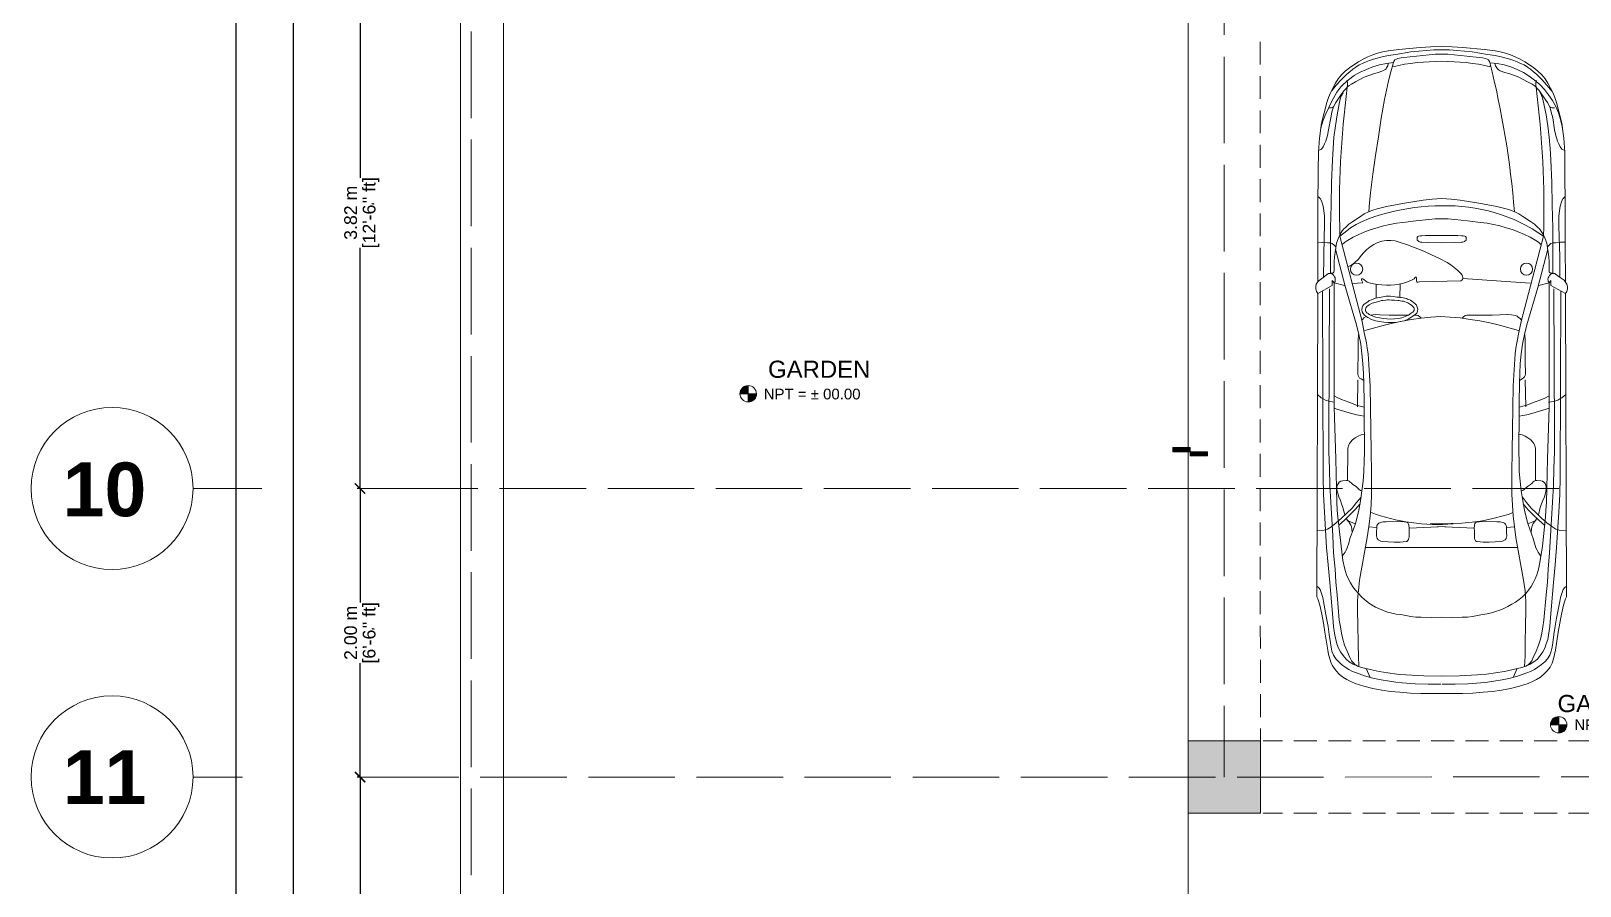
# Model space of a CAD drawing. Header units: metres. Extents: x 14 to 155, y 0 to 125.
# Drawn here: x 15.42 to 26.17, y 96.48 to 102.41 of the extents above; entities that cross this region are included whole.
import ezdxf

# ---------------------------------------------------------------- set-up
doc = ezdxf.new("R2010")
doc.units = ezdxf.units.M
doc.layers.get('Defpoints').update_dxf_attribs({"lineweight": 0})
for name, color, linetype in [('Edges', 7, 'Continuous'), ('PDF_Solid Fills', 7, 'Continuous'), ('PDF_Text', 255, 'Continuous')]:
    doc.layers.add(name, color=color, linetype=linetype)
doc.layers.add('PDF_Geometry', color=7, linetype='Continuous', true_color=0xc0c0c0)
doc.styles.add('PDF Arial', font='arial.ttf')
doc.styles.add('PDF Arial Bold', font='arialbd.ttf')
doc.styles.add('TEXTS', font='swissl.ttf')
doc.dimstyles.new('Copy of DIMTEXT', dxfattribs={"dimscale": 0.3, "dimtxt": 0.22, "dimasz": 0.18, "dimexe": 0.05, "dimexo": 0.05, "dimgap": 0.05, "dimtad": 0, "dimzin": 1, "dimdsep": 46, "dimtxsty": 'TEXTS', "dimblk": 'ARCHTICK', "dimcen": 0.1, "dimclrd": 256, "dimclre": 6, "dimclrt": 7, "dimadec": 0, "dimazin": 0, "dimtfac": 0.15, "dimtix": 1, "dimtofl": 0, "dimtmove": 1, "dimatfit": 3, "dimldrblk": 'OPEN', "dimfxl": 0, "dimtolj": 1, "dimtzin": 0, "dimarcsym": 0})

# ---------------------------------------------------------------- blocks, each defined once
blk = doc.blocks.new('_ArchTick')
at = {"color": 0, "linetype": 'ByBlock', "const_width": 0.15}
blk.add_lwpolyline([(-0.5, -0.5), (0.5, 0.5)], dxfattribs=at)
blk = doc.blocks.new('*D6')
at = {"layer": 'Defpoints', "color": 0, "transparency": 16777216}
for p in [(26.284, 121.625), (23.707, 0.001), (26.284, 0.031)]:
    blk.add_point(p, dxfattribs=at)
at = {"layer": 'Edges', "color": 6, "lineweight": -2, "transparency": 16777216}
for p, q in [((26.284, 0.391), (26.284, 0.011)), ((23.707, 0.021), (23.707, 0.051))]:
    blk.add_line(p, q, dxfattribs=at)
at = {"layer": 'Edges', "lineweight": -2, "transparency": 16777216}
for p, q in [((23.707, 0.031), (24.786, 0.031)), ((26.284, 0.031), (25.205, 0.031))]:
    blk.add_line(p, q, dxfattribs=at)
at = {"layer": 'Edges', "lineweight": -2, "transparency": 16777216, "xscale": 0.072, "yscale": 0.072, "zscale": 0.072, "rotation": 180}
blk.add_blockref('_ArchTick', (23.707, 0.031), dxfattribs=at)
at = {"layer": 'Edges', "lineweight": -2, "transparency": 16777216, "xscale": 0.072, "yscale": 0.072, "zscale": 0.072}
blk.add_blockref('_ArchTick', (26.284, 0.031), dxfattribs=at)
at = {"layer": 'Edges', "color": 7, "transparency": 16777216, "char_height": 0.088, "attachment_point": 5, "style": 'TEXTS'}
for s, insert in [('\\A1;2.58 m', (24.995, 0.096)), ('\\A1;[8\'-5{\\H0.15x;\\S1/2;}" ft]', (24.995, -0.046))]:
    blk.add_mtext(s, dxfattribs=dict(at, insert=insert))
blk = doc.blocks.new('_Open')
at = {"color": 0, "linetype": 'ByBlock', "lineweight": -2}
for p, q in [((-1, 0.17), (0, 0)), ((-1, -0.17), (0, 0)), ((0, 0), (-1, 0))]:
    blk.add_line(p, q, dxfattribs=at)
blk = doc.blocks.new('*D15')
at = {"layer": 'Defpoints', "color": 0, "transparency": 16777216}
for p in [(16.849, 121.087), (17.045, 121.087), (17.046, 90.085)]:
    blk.add_point(p, dxfattribs=at)
at = {"layer": 'Edges', "color": 6, "lineweight": -2, "transparency": 16777216}
for p, q in [((17.025, 121.087), (16.829, 121.087)), ((17.026, 90.085), (16.829, 90.085))]:
    blk.add_line(p, q, dxfattribs=at)
at = {"layer": 'Edges', "lineweight": -2, "transparency": 16777216}
for p, q in [((16.849, 121.087), (16.849, 105.86)), ((16.849, 90.085), (16.849, 105.311))]:
    blk.add_line(p, q, dxfattribs=at)
at = {"layer": 'Edges', "lineweight": -2, "transparency": 16777216, "xscale": 0.072, "yscale": 0.072, "zscale": 0.072}
for p, rotation in [((16.849, 121.087), 90), ((16.849, 90.085), 270)]:
    blk.add_blockref('_ArchTick', p, dxfattribs=dict(at, rotation=rotation))
at = {"layer": 'Edges', "color": 7, "transparency": 16777216, "char_height": 0.088, "attachment_point": 5, "rotation": 90, "style": 'TEXTS'}
for s, insert in [('\\A1;31.00 m', (16.784, 105.586)), ('\\A1;[101\'-8{\\H0.15x;\\S1/2;}" ft]', (16.926, 105.586))]:
    blk.add_mtext(s, dxfattribs=dict(at, insert=insert))
blk = doc.blocks.new('*D16')
at = {"layer": 'Defpoints', "color": 0, "transparency": 16777216}
for p in [(17.246, 121.012), (17.707, 121.012), (17.709, 90.16)]:
    blk.add_point(p, dxfattribs=at)
at = {"layer": 'Edges', "color": 6, "lineweight": -2, "transparency": 16777216}
for p, q in [((17.606, 121.012), (17.226, 121.012)), ((17.606, 90.16), (17.226, 90.16))]:
    blk.add_line(p, q, dxfattribs=at)
at = {"layer": 'Edges', "lineweight": -2, "transparency": 16777216}
for p, q in [((17.246, 121.012), (17.246, 105.86)), ((17.246, 90.16), (17.246, 105.311))]:
    blk.add_line(p, q, dxfattribs=at)
at = {"layer": 'Edges', "lineweight": -2, "transparency": 16777216, "xscale": 0.072, "yscale": 0.072, "zscale": 0.072}
for p, rotation in [((17.246, 121.012), 90), ((17.246, 90.16), 270)]:
    blk.add_blockref('_ArchTick', p, dxfattribs=dict(at, rotation=rotation))
at = {"layer": 'Edges', "color": 7, "transparency": 16777216, "char_height": 0.088, "attachment_point": 5, "rotation": 90, "style": 'TEXTS'}
for s, insert in [('\\A1;30.85 m', (17.18, 105.586)), ('\\A1;[101\'-2{\\H0.15x;\\S3/4;}" ft]', (17.322, 105.586))]:
    blk.add_mtext(s, dxfattribs=dict(at, insert=insert))
blk = doc.blocks.new('*D25')
at = {"layer": 'Defpoints', "color": 0, "transparency": 16777216}
for p in [(17.708, 103.06), (17.708, 99.236), (17.708, 99.236)]:
    blk.add_point(p, dxfattribs=at)
at = {"layer": 'Edges', "color": 6, "lineweight": -2, "transparency": 16777216}
for p, q in [((17.708, 103.06), (17.688, 103.06)), ((17.708, 99.236), (17.688, 99.236))]:
    blk.add_line(p, q, dxfattribs=at)
at = {"layer": 'Edges', "lineweight": -2, "transparency": 16777216}
for p, q in [((17.708, 103.06), (17.708, 101.39)), ((17.708, 99.236), (17.708, 100.906))]:
    blk.add_line(p, q, dxfattribs=at)
at = {"layer": 'Edges', "lineweight": -2, "transparency": 16777216, "xscale": 0.072, "yscale": 0.072, "zscale": 0.072}
for p, rotation in [((17.708, 103.06), 90), ((17.708, 99.236), 270)]:
    blk.add_blockref('_ArchTick', p, dxfattribs=dict(at, rotation=rotation))
at = {"layer": 'Edges', "color": 7, "transparency": 16777216, "char_height": 0.088, "attachment_point": 5, "rotation": 90, "style": 'TEXTS'}
for s, insert in [('\\A1;[12\'-6{\\H0.15x;\\S1/2;}" ft]', (17.784, 101.148)), ('\\A1;3.82 m', (17.643, 101.148))]:
    blk.add_mtext(s, dxfattribs=dict(at, insert=insert))
blk = doc.blocks.new('*D26')
at = {"layer": 'Defpoints', "color": 0, "transparency": 16777216}
for p in [(17.708, 99.236), (17.708, 97.235), (17.708, 97.235)]:
    blk.add_point(p, dxfattribs=at)
at = {"layer": 'Edges', "color": 6, "lineweight": -2, "transparency": 16777216}
for p, q in [((17.708, 99.236), (17.688, 99.236)), ((17.708, 97.235), (17.688, 97.235))]:
    blk.add_line(p, q, dxfattribs=at)
at = {"layer": 'Edges', "lineweight": -2, "transparency": 16777216}
for p, q in [((17.708, 99.236), (17.708, 98.445)), ((17.708, 97.235), (17.708, 98.026))]:
    blk.add_line(p, q, dxfattribs=at)
at = {"layer": 'Edges', "lineweight": -2, "transparency": 16777216, "xscale": 0.072, "yscale": 0.072, "zscale": 0.072}
for p, rotation in [((17.708, 99.236), 90), ((17.708, 97.235), 270)]:
    blk.add_blockref('_ArchTick', p, dxfattribs=dict(at, rotation=rotation))
at = {"layer": 'Edges', "color": 7, "transparency": 16777216, "char_height": 0.088, "attachment_point": 5, "rotation": 90, "style": 'TEXTS'}
for s, insert in [('\\A1;2.00 m', (17.643, 98.235)), ('\\A1;[6\'-6{\\H0.15x;\\S3/4;}" ft]', (17.784, 98.235))]:
    blk.add_mtext(s, dxfattribs=dict(at, insert=insert))
blk = doc.blocks.new('*D27')
at = {"layer": 'Defpoints', "color": 0, "transparency": 16777216}
for p in [(17.708, 97.235), (17.708, 90.16), (17.709, 90.16)]:
    blk.add_point(p, dxfattribs=at)
at = {"layer": 'Edges', "color": 6, "lineweight": -2, "transparency": 16777216}
for p, q in [((17.708, 97.235), (17.688, 97.235)), ((17.708, 90.16), (17.688, 90.16))]:
    blk.add_line(p, q, dxfattribs=at)
at = {"layer": 'Edges', "lineweight": -2, "transparency": 16777216}
for p, q in [((17.708, 97.235), (17.708, 93.94)), ((17.708, 90.16), (17.708, 93.456))]:
    blk.add_line(p, q, dxfattribs=at)
at = {"layer": 'Edges', "lineweight": -2, "transparency": 16777216, "xscale": 0.072, "yscale": 0.072, "zscale": 0.072}
for p, rotation in [((17.708, 97.235), 90), ((17.708, 90.16), 270)]:
    blk.add_blockref('_ArchTick', p, dxfattribs=dict(at, rotation=rotation))
at = {"layer": 'Edges', "color": 7, "transparency": 16777216, "char_height": 0.088, "attachment_point": 5, "rotation": 90, "style": 'TEXTS'}
for s, insert in [('\\A1;7.08 m', (17.643, 93.698)), ('\\A1;[23\'-2{\\H0.15x;\\S1/2;}" ft]', (17.784, 93.698))]:
    blk.add_mtext(s, dxfattribs=dict(at, insert=insert))

msp = doc.modelspace()

# ---------------------------------------------------------------- linework, layer by layer
at = {"layer": 'PDF_Geometry', "color": 0, "lineweight": 5}
for points in [[(18.704, 90.085), (18.405, 90.386), (18.404, 121.087), (40.404, 121.088), (40.405, 90.387), (40.106, 90.387), (40.104, 120.788), (18.703, 120.788), (18.704, 90.386)], [(26.209, 103.237), (23.453, 103.237), (23.454, 90.235)]]:
    msp.add_lwpolyline(points, dxfattribs=at)
at = {"layer": 'PDF_Geometry', "color": 0, "lineweight": 0}
for points in [[(23.703, 102.981), (23.703, 102.381)], [(18.478, 102.404), (18.478, 101.804)], [(23.954, 102.334), (23.954, 102.176)], [(23.703, 102.23), (23.703, 101.63)], [(24.353, 100.668), (24.354, 100.926), (24.354, 101.184), (24.356, 101.441), (24.359, 101.569), (24.362, 101.633), (24.366, 101.665), (24.37, 101.697), (24.374, 101.734), (24.38, 101.769), (24.398, 101.841), (24.417, 101.912), (24.428, 101.947), (24.442, 101.98), (24.458, 102.012), (24.476, 102.046), (24.495, 102.076), (24.518, 102.105), (24.543, 102.131), (24.574, 102.153), (24.604, 102.174), (24.635, 102.195), (24.668, 102.213), (24.7, 102.229), (24.735, 102.243), (24.769, 102.254), (24.806, 102.264), (24.841, 102.272), (24.915, 102.281), (25.065, 102.294), (25.139, 102.299), (25.212, 102.302), (25.287, 102.299), (25.361, 102.294), (25.51, 102.281), (25.584, 102.272), (25.62, 102.264), (25.656, 102.254), (25.691, 102.243), (25.724, 102.229), (25.758, 102.213), (25.79, 102.195), (25.822, 102.174), (25.852, 102.153), (25.881, 102.131), (25.908, 102.105), (25.931, 102.077), (25.95, 102.046), (25.968, 102.013), (25.984, 101.981), (25.998, 101.947), (26.009, 101.912), (26.028, 101.841), (26.046, 101.769), (26.052, 101.734), (26.056, 101.697), (26.06, 101.665), (26.064, 101.633), (26.067, 101.569), (26.068, 101.441), (26.07, 101.184), (26.07, 100.926), (26.073, 100.668)], [(25.977, 101.992), (25.942, 102.032), (25.908, 102.072), (25.87, 102.109), (25.851, 102.126), (25.83, 102.144), (25.808, 102.158), (25.785, 102.173), (25.761, 102.184), (25.737, 102.195), (25.713, 102.205), (25.687, 102.214), (25.636, 102.227), (25.584, 102.238), (25.531, 102.246), (25.425, 102.264), (25.372, 102.269), (25.319, 102.273), (25.267, 102.277), (25.212, 102.277), (25.159, 102.277), (25.107, 102.273), (25.054, 102.269), (24.999, 102.264), (24.895, 102.246), (24.843, 102.238), (24.79, 102.227), (24.739, 102.214), (24.713, 102.205), (24.689, 102.195), (24.663, 102.184), (24.641, 102.173), (24.617, 102.158), (24.596, 102.144), (24.575, 102.126), (24.555, 102.109), (24.518, 102.072), (24.482, 102.032), (24.449, 101.992)], [(24.37, 101.697), (24.372, 101.721), (24.377, 101.744), (24.383, 101.768), (24.391, 101.79), (24.41, 101.833), (24.43, 101.878), (24.45, 101.921), (24.473, 101.963), (24.486, 101.984), (24.499, 102.003), (24.514, 102.021), (24.53, 102.038), (24.548, 102.054), (24.566, 102.07), (24.606, 102.099), (24.647, 102.123), (24.691, 102.142), (24.735, 102.16), (24.782, 102.173), (24.83, 102.182), (24.878, 102.189), (24.86, 102.126), (24.844, 102.062), (24.817, 101.934), (24.794, 101.805), (24.774, 101.675), (24.753, 101.545), (24.735, 101.416), (24.719, 101.286), (24.713, 101.22), (24.708, 101.156)], [(24.43, 101.875), (24.438, 101.875), (24.447, 101.875), (24.455, 101.878), (24.462, 101.883), (24.478, 101.913), (24.516, 101.968), (24.537, 101.995), (24.548, 102.008), (24.559, 102.021), (24.572, 102.03), (24.587, 102.04), (24.615, 102.057), (24.676, 102.088), (24.708, 102.101), (24.74, 102.112), (24.772, 102.12), (24.804, 102.133), (24.82, 102.141), (24.827, 102.145), (24.831, 102.152), (24.839, 102.168), (24.843, 102.184)], [(25.553, 102.166), (25.552, 102.165), (25.548, 102.165), (25.542, 102.163), (25.531, 102.165), (25.512, 102.169), (25.468, 102.179), (25.427, 102.184), (25.384, 102.189), (25.299, 102.195), (25.255, 102.198), (25.212, 102.2), (25.171, 102.198), (25.127, 102.195), (25.043, 102.189), (24.999, 102.184), (24.956, 102.179), (24.915, 102.169), (24.895, 102.165), (24.883, 102.163), (24.876, 102.165), (24.875, 102.165), (24.873, 102.166)], [(25.996, 101.875), (25.987, 101.875), (25.979, 101.875), (25.971, 101.878), (25.964, 101.883), (25.948, 101.913), (25.908, 101.968), (25.889, 101.995), (25.878, 102.008), (25.867, 102.021), (25.854, 102.03), (25.84, 102.04), (25.809, 102.057), (25.748, 102.088), (25.718, 102.101), (25.686, 102.112), (25.652, 102.12), (25.62, 102.133), (25.606, 102.141), (25.6, 102.145), (25.595, 102.152), (25.587, 102.168), (25.582, 102.184)], [(23.954, 102.096), (23.954, 101.937)], [(24.529, 101.979), (24.519, 101.961), (24.511, 101.944), (24.502, 101.904), (24.487, 101.827), (24.476, 101.75), (24.466, 101.672), (24.46, 101.593), (24.455, 101.515), (24.449, 101.358), (24.446, 101.2), (24.442, 101.043), (24.441, 100.729), (24.45, 100.729), (24.46, 100.731), (24.463, 100.734), (24.466, 100.737), (24.468, 100.747)], [(25.897, 101.979), (25.907, 101.961), (25.913, 101.944), (25.923, 101.904), (25.939, 101.827), (25.95, 101.75), (25.958, 101.672), (25.966, 101.593), (25.971, 101.515), (25.977, 101.358), (25.981, 101.2), (25.984, 101.043), (25.985, 100.729), (25.976, 100.729), (25.966, 100.731), (25.963, 100.734), (25.96, 100.737), (25.958, 100.747)], [(23.954, 101.857), (23.954, 101.699)], [(24.359, 101.579), (24.369, 101.584), (24.379, 101.59), (24.391, 101.606), (24.401, 101.625), (24.409, 101.644), (24.42, 101.683), (24.428, 101.724), (24.443, 101.806), (24.452, 101.846), (24.462, 101.886)], [(26.067, 101.579), (26.056, 101.584), (26.048, 101.59), (26.035, 101.606), (26.025, 101.625), (26.017, 101.645), (26.006, 101.683), (25.996, 101.724), (25.984, 101.806), (25.974, 101.846), (25.963, 101.886)], [(18.478, 101.655), (18.478, 101.055)], [(23.954, 101.619), (23.954, 101.46)], [(23.703, 101.48), (23.703, 100.879)], [(23.954, 101.382), (23.954, 101.222)], [(24.358, 101.259), (24.364, 101.254), (24.371, 101.248), (24.379, 101.23), (24.39, 101.195), (24.396, 101.161), (24.399, 101.126), (24.399, 101.055), (24.398, 100.983), (24.395, 100.843), (24.393, 100.7)], [(26.068, 101.259), (26.062, 101.254), (26.056, 101.248), (26.048, 101.23), (26.036, 101.195), (26.03, 101.161), (26.027, 101.126), (26.027, 101.056), (26.028, 100.984), (26.032, 100.843), (26.032, 100.7)], [(23.954, 101.144), (23.954, 100.985)], [(25.958, 100.747), (25.958, 100.811), (25.956, 100.843), (25.953, 100.875), (25.948, 100.905), (25.942, 100.937), (25.932, 100.968), (25.92, 100.996), (25.902, 101.023), (25.892, 101.036), (25.881, 101.047), (25.857, 101.068), (25.83, 101.088), (25.776, 101.123), (25.748, 101.14), (25.721, 101.155), (25.691, 101.166), (25.66, 101.176), (25.596, 101.191), (25.534, 101.204), (25.47, 101.215), (25.342, 101.236), (25.278, 101.243), (25.246, 101.244), (25.212, 101.246), (25.18, 101.244), (25.148, 101.243), (25.084, 101.236), (24.956, 101.215), (24.892, 101.204), (24.83, 101.191), (24.766, 101.176), (24.735, 101.166), (24.705, 101.155), (24.676, 101.14), (24.649, 101.123), (24.596, 101.087), (24.569, 101.068), (24.545, 101.047), (24.534, 101.036), (24.523, 101.023), (24.507, 100.996), (24.494, 100.967), (24.484, 100.937), (24.478, 100.905), (24.473, 100.875), (24.47, 100.843), (24.468, 100.811), (24.468, 100.747)], [(25.902, 100.929), (25.884, 100.944), (25.867, 100.956), (25.827, 100.979), (25.787, 100.998), (25.745, 101.016), (25.702, 101.031), (25.66, 101.044), (25.616, 101.057), (25.572, 101.067), (25.528, 101.075), (25.483, 101.081), (25.393, 101.092), (25.304, 101.102), (25.259, 101.105), (25.212, 101.105), (25.167, 101.105), (25.123, 101.102), (25.033, 101.092), (24.943, 101.081), (24.899, 101.075), (24.854, 101.067), (24.809, 101.057), (24.766, 101.044), (24.723, 101.031), (24.681, 101.015), (24.639, 100.998), (24.598, 100.979), (24.559, 100.956), (24.54, 100.943), (24.523, 100.929)], [(24.355, 100.945), (24.388, 100.943), (24.422, 100.94), (24.439, 100.939), (24.454, 100.934), (24.468, 100.924), (24.479, 100.911)], [(25.059, 100.67), (25.347, 100.676), (25.353, 100.681), (25.358, 100.686), (25.36, 100.694), (25.361, 100.7), (25.358, 100.708), (25.355, 100.715), (25.345, 100.727), (25.324, 100.751), (25.3, 100.769), (25.276, 100.787), (25.251, 100.803), (25.198, 100.831), (25.143, 100.857), (25.089, 100.881), (24.977, 100.926), (24.919, 100.945), (24.891, 100.953), (24.86, 100.956), (24.83, 100.956), (24.799, 100.951), (24.771, 100.942), (24.743, 100.929), (24.718, 100.913), (24.694, 100.894), (24.673, 100.873), (24.654, 100.851), (24.635, 100.827), (24.614, 100.806), (24.59, 100.788), (24.575, 100.78), (24.561, 100.774)], [(26.072, 100.945), (26.038, 100.944), (26.004, 100.94), (25.987, 100.939), (25.971, 100.934), (25.958, 100.924), (25.947, 100.912)], [(18.478, 100.905), (18.478, 100.305)], [(23.954, 100.905), (23.954, 100.747)], [(24.523, 98.767), (24.543, 98.794), (24.551, 98.809), (24.558, 98.825), (24.569, 98.857), (24.577, 98.89), (24.601, 98.954), (24.612, 98.986), (24.622, 99.018), (24.638, 99.085), (24.651, 99.151), (24.66, 99.22), (24.668, 99.287), (24.673, 99.354), (24.676, 99.423), (24.678, 99.49), (24.678, 99.559), (24.675, 99.695), (24.675, 99.83), (24.673, 99.966), (24.671, 100.034), (24.667, 100.102), (24.66, 100.17), (24.652, 100.238), (24.639, 100.305), (24.623, 100.371), (24.547, 100.631), (24.476, 100.895)], [(25.902, 98.767), (25.883, 98.794), (25.875, 98.809), (25.867, 98.825), (25.857, 98.857), (25.848, 98.89), (25.825, 98.954), (25.814, 98.986), (25.805, 99.018), (25.788, 99.085), (25.776, 99.151), (25.764, 99.22), (25.758, 99.287), (25.752, 99.354), (25.75, 99.423), (25.748, 99.49), (25.748, 99.559), (25.75, 99.695), (25.752, 99.83), (25.753, 99.966), (25.755, 100.034), (25.758, 100.102), (25.764, 100.171), (25.774, 100.238), (25.787, 100.305), (25.803, 100.371), (25.88, 100.631), (25.95, 100.896)], [(23.703, 100.731), (23.703, 100.13)], [(24.347, 98.485), (24.353, 100.588), (24.345, 100.603), (24.342, 100.611), (24.34, 100.619), (24.34, 100.636), (24.343, 100.652), (24.351, 100.668), (24.364, 100.679), (24.391, 100.699), (24.42, 100.723), (24.428, 100.726), (24.436, 100.727), (24.443, 100.727), (24.451, 100.726), (24.459, 100.721), (24.465, 100.713), (24.47, 100.705), (24.473, 100.697), (24.475, 100.687), (24.475, 100.679), (24.473, 100.671), (24.468, 100.663), (24.539, 100.643)], [(26.08, 98.485), (26.072, 100.588), (26.081, 100.603), (26.084, 100.611), (26.086, 100.619), (26.086, 100.636), (26.081, 100.652), (26.073, 100.668), (26.062, 100.68), (26.035, 100.699), (26.004, 100.723), (25.998, 100.726), (25.99, 100.728), (25.982, 100.728), (25.976, 100.726), (25.968, 100.721), (25.961, 100.713), (25.956, 100.705), (25.953, 100.697), (25.95, 100.687), (25.952, 100.68), (25.953, 100.672), (25.958, 100.663), (25.971, 100.678), (25.971, 100.643), (26.072, 100.588)], [(23.954, 100.667), (23.954, 100.508)], [(24.593, 100.655), (24.611, 100.657), (24.63, 100.659), (24.665, 100.663), (24.659, 100.676), (24.657, 100.684), (24.657, 100.687), (24.66, 100.689), (24.667, 100.689), (24.673, 100.686), (24.684, 100.675), (24.697, 100.668), (24.711, 100.663), (24.74, 100.655), (24.769, 100.651), (24.799, 100.649), (24.83, 100.647), (24.859, 100.647), (24.889, 100.649), (24.919, 100.652), (24.948, 100.66), (24.975, 100.67), (25.003, 100.681), (25.017, 100.687), (25.023, 100.691), (25.028, 100.697), (25.03, 100.702), (25.031, 100.702), (25.033, 100.702), (25.038, 100.696), (25.039, 100.681), (25.039, 100.673), (25.041, 100.67), (25.043, 100.668), (25.051, 100.668), (25.059, 100.67)], [(24.759, 100.556), (24.759, 100.652)], [(24.924, 100.563), (24.926, 100.652)], [(25.828, 100.659), (25.36, 100.692)], [(26.04, 100.603), (26.035, 99.318), (26.033, 99.194), (26.027, 99.073), (26.011, 98.828), (26.001, 98.706), (25.99, 98.585), (25.968, 98.341), (25.963, 98.279), (25.955, 98.218), (25.949, 98.189), (25.939, 98.159), (25.928, 98.13), (25.915, 98.103), (25.897, 98.077), (25.877, 98.053), (25.853, 98.034), (25.827, 98.018), (25.798, 98.005), (25.769, 97.996), (25.709, 97.98), (25.648, 97.967), (25.587, 97.957), (25.525, 97.949), (25.462, 97.944), (25.337, 97.936), (25.212, 97.935), (25.089, 97.936), (24.964, 97.944), (24.902, 97.949), (24.84, 97.957), (24.779, 97.967), (24.718, 97.98), (24.657, 97.996), (24.628, 98.005), (24.599, 98.018), (24.572, 98.034), (24.55, 98.053), (24.529, 98.077), (24.511, 98.103), (24.497, 98.13), (24.486, 98.159), (24.478, 98.189), (24.471, 98.218), (24.463, 98.279), (24.457, 98.341), (24.436, 98.585), (24.425, 98.706), (24.415, 98.828), (24.399, 99.073), (24.393, 99.194), (24.39, 99.317), (24.387, 100.603)], [(23.954, 100.428), (23.954, 100.27)], [(24.66, 100.404), (24.665, 100.411), (24.673, 100.419), (24.689, 100.428)], [(24.679, 100.332), (24.807, 100.367), (24.873, 100.383), (24.939, 100.396), (25.004, 100.407), (25.07, 100.417), (25.137, 100.425), (25.171, 100.427), (25.204, 100.428)], [(24.719, 100.438), (24.735, 100.441), (24.751, 100.443), (24.783, 100.441), (24.849, 100.438), (24.913, 100.438), (24.979, 100.438)], [(25.025, 100.439), (25.038, 100.438), (25.051, 100.435), (25.062, 100.427), (25.07, 100.417)], [(25.747, 100.332), (25.614, 100.369), (25.547, 100.385), (25.478, 100.398), (25.411, 100.409), (25.342, 100.419), (25.273, 100.425), (25.204, 100.428)], [(25.766, 100.404), (25.758, 100.414), (25.747, 100.422), (25.736, 100.43), (25.723, 100.435), (25.697, 100.441), (25.67, 100.443), (25.563, 100.438), (25.457, 100.438), (25.401, 100.439), (25.388, 100.438), (25.376, 100.435), (25.364, 100.427), (25.355, 100.417)], [(24.636, 100.305), (24.633, 100.263), (24.633, 100.22), (24.633, 100.137), (24.631, 100.095), (24.631, 100.052), (24.631, 100.03), (24.633, 100.02), (24.638, 100.01), (24.644, 100.002), (24.654, 99.996), (24.673, 99.986)], [(25.79, 100.305), (25.793, 100.263), (25.793, 100.22), (25.793, 100.137), (25.793, 100.095), (25.795, 100.052), (25.795, 100.03), (25.793, 100.02), (25.788, 100.01), (25.78, 100.003), (25.772, 99.996), (25.753, 99.986)], [(23.954, 100.191), (23.954, 100.031)], [(18.478, 100.154), (18.478, 99.554)], [(23.703, 99.98), (23.703, 99.38)], [(24.631, 99.99), (24.63, 99.802)], [(25.793, 99.99), (25.796, 99.803)], [(20.346, 99.892), (20.458, 99.892)], [(20.402, 99.948), (20.402, 99.836)], [(23.954, 99.953), (23.954, 99.794)], [(24.351, 99.887), (24.377, 99.865), (24.391, 99.857), (24.406, 99.849), (24.438, 99.839), (24.454, 99.836), (24.47, 99.834)], [(24.468, 99.878), (24.492, 99.865), (24.518, 99.854), (24.569, 99.834), (24.622, 99.815), (24.647, 99.807), (24.675, 99.801)], [(25.958, 99.878), (25.934, 99.865), (25.908, 99.854), (25.856, 99.834), (25.804, 99.815), (25.777, 99.807), (25.75, 99.801)], [(26.075, 99.887), (26.048, 99.865), (26.033, 99.857), (26.019, 99.849), (25.989, 99.839), (25.973, 99.836), (25.955, 99.834)], [(24.468, 99.794), (24.492, 99.785), (24.518, 99.777), (24.571, 99.761), (24.622, 99.746), (24.649, 99.742), (24.675, 99.738)], [(25.958, 99.794), (25.932, 99.785), (25.907, 99.777), (25.856, 99.761), (25.804, 99.746), (25.777, 99.742), (25.752, 99.738)], [(23.954, 99.714), (23.954, 99.556)], [(24.559, 99.295), (24.561, 99.494), (24.563, 99.516), (24.569, 99.538), (24.574, 99.548), (24.58, 99.558), (24.595, 99.574), (24.614, 99.588), (24.633, 99.599), (24.654, 99.609), (24.665, 99.61), (24.676, 99.612)], [(25.865, 99.295), (25.865, 99.494), (25.864, 99.516), (25.857, 99.538), (25.852, 99.548), (25.846, 99.558), (25.832, 99.574), (25.812, 99.588), (25.793, 99.599), (25.771, 99.609), (25.76, 99.61), (25.748, 99.612)], [(23.954, 99.476), (23.954, 99.317)], [(18.478, 99.405), (18.478, 98.805)], [(16.551, 99.236), (17.027, 99.236)], [(17.926, 99.236), (18.526, 99.236)], [(18.676, 99.236), (19.277, 99.236)], [(19.427, 99.236), (20.026, 99.236)], [(20.176, 99.236), (20.776, 99.236)], [(20.927, 99.236), (21.527, 99.236)], [(21.677, 99.236), (22.276, 99.236)], [(22.426, 99.236), (23.026, 99.236)], [(23.177, 99.236), (23.777, 99.236)], [(23.703, 99.229), (23.703, 98.629)], [(23.927, 99.236), (24.526, 99.236)], [(23.954, 99.237), (23.954, 99.079)], [(24.542, 99.053), (24.527, 99.105), (24.519, 99.13), (24.51, 99.154), (24.5, 99.178), (24.492, 99.204), (24.489, 99.217), (24.486, 99.23), (24.486, 99.244), (24.489, 99.257), (24.494, 99.269), (24.502, 99.279), (24.513, 99.287), (24.526, 99.29), (24.553, 99.292), (24.559, 99.292), (24.566, 99.29), (24.572, 99.287), (24.577, 99.282), (24.587, 99.273), (24.596, 99.263), (24.619, 99.249), (24.639, 99.231), (24.649, 99.223), (24.662, 99.218)], [(24.676, 99.236), (25.276, 99.236)], [(25.427, 99.236), (26.027, 99.236)], [(25.884, 99.054), (25.897, 99.105), (25.907, 99.13), (25.916, 99.154), (25.926, 99.178), (25.934, 99.204), (25.937, 99.217), (25.939, 99.23), (25.939, 99.244), (25.937, 99.257), (25.931, 99.27), (25.923, 99.279), (25.913, 99.287), (25.901, 99.29), (25.873, 99.292), (25.865, 99.292), (25.859, 99.29), (25.854, 99.287), (25.849, 99.282), (25.84, 99.273), (25.83, 99.263), (25.808, 99.249), (25.787, 99.231), (25.776, 99.223), (25.764, 99.218)], [(24.347, 98.946), (24.398, 98.948), (24.409, 98.949), (24.42, 98.954), (24.443, 98.969), (24.481, 98.999), (24.519, 99.031), (24.556, 99.065), (24.591, 99.1), (24.623, 99.138), (24.654, 99.177)], [(24.499, 98.983), (24.539, 99.017), (24.577, 99.053), (24.612, 99.09), (24.647, 99.13)], [(26.08, 98.946), (26.029, 98.948), (26.017, 98.949), (26.005, 98.954), (25.984, 98.969), (25.944, 98.999), (25.907, 99.031), (25.87, 99.065), (25.835, 99.1), (25.801, 99.138), (25.773, 99.177)], [(25.926, 98.983), (25.888, 99.017), (25.849, 99.054), (25.812, 99.09), (25.779, 99.13)], [(23.954, 99.001), (23.954, 98.841)], [(24.591, 98.93), (24.59, 98.957), (24.587, 98.97), (24.583, 98.983), (24.577, 98.994), (24.569, 99.004), (24.559, 99.015), (24.553, 99.026), (24.558, 99.02), (24.564, 99.013), (24.58, 99.004), (24.614, 98.991)], [(25.709, 99.071), (25.692, 99.062), (25.675, 99.055), (25.64, 99.046), (25.569, 99.028), (25.497, 99.012), (25.462, 99.007), (25.425, 99.002), (25.353, 98.996), (25.28, 98.993), (25.134, 98.991)], [(25.872, 99.026), (25.869, 99.02), (25.862, 99.013), (25.846, 99.004), (25.812, 98.991)], [(25.835, 98.93), (25.836, 98.957), (25.838, 98.97), (25.843, 98.983), (25.849, 98.994), (25.857, 99.004), (25.865, 99.015), (25.872, 99.026)], [(24.708, 98.97), (24.761, 98.965)], [(24.987, 98.962), (25.24, 98.972)], [(25.438, 98.962), (25.185, 98.972)], [(25.718, 98.97), (25.664, 98.965)], [(24.686, 98.828), (25.243, 98.828)], [(25.74, 98.828), (25.182, 98.828)], [(23.954, 98.762), (23.954, 98.604)], [(18.478, 98.655), (18.478, 98.055)], [(23.703, 98.481), (23.703, 97.88)], [(23.954, 98.524), (23.954, 98.365)], [(24.347, 98.485), (24.353, 98.471), (24.359, 98.457), (24.367, 98.426), (24.382, 98.364), (24.393, 98.303), (24.403, 98.24), (24.423, 98.116), (24.428, 98.085), (24.436, 98.055), (24.446, 98.024), (24.454, 98.01), (24.462, 97.997), (24.481, 97.972), (24.502, 97.949), (24.527, 97.928), (24.555, 97.912), (24.583, 97.898), (24.612, 97.885), (24.673, 97.866), (24.735, 97.85), (24.798, 97.837), (24.86, 97.828), (24.924, 97.823)], [(24.35, 98.557), (24.356, 98.553), (24.361, 98.548), (24.369, 98.535), (24.375, 98.522), (24.38, 98.508), (24.388, 98.481), (24.393, 98.452), (24.414, 98.336), (24.425, 98.28), (24.433, 98.223), (24.441, 98.165), (24.446, 98.136), (24.452, 98.108), (24.463, 98.08), (24.479, 98.056), (24.499, 98.034), (24.519, 98.015), (24.543, 97.997), (24.569, 97.981), (24.595, 97.968), (24.622, 97.957), (24.678, 97.938), (24.735, 97.92), (24.793, 97.909), (24.851, 97.9)], [(26.077, 98.557), (26.07, 98.553), (26.065, 98.548), (26.057, 98.535), (26.051, 98.522), (26.046, 98.508), (26.038, 98.481), (26.033, 98.452), (26.011, 98.337), (26.001, 98.281), (25.992, 98.223), (25.985, 98.165), (25.981, 98.137), (25.974, 98.108), (25.963, 98.08), (25.947, 98.056), (25.928, 98.034), (25.905, 98.015), (25.881, 97.997), (25.857, 97.981), (25.83, 97.968), (25.803, 97.957), (25.747, 97.938), (25.691, 97.92), (25.633, 97.909), (25.574, 97.9), (25.531, 97.893), (25.486, 97.888), (25.396, 97.882), (25.307, 97.879), (25.217, 97.879)], [(26.08, 98.485), (26.072, 98.471), (26.067, 98.457), (26.059, 98.426), (26.045, 98.364), (26.032, 98.303), (26.022, 98.24), (26.003, 98.116), (25.997, 98.085), (25.99, 98.055), (25.979, 98.024), (25.973, 98.01), (25.965, 97.997), (25.945, 97.972), (25.923, 97.949), (25.899, 97.928), (25.872, 97.912), (25.843, 97.898), (25.813, 97.885), (25.753, 97.866), (25.691, 97.85), (25.628, 97.837), (25.565, 97.828), (25.501, 97.823)], [(23.954, 98.285), (23.955, 98.127)], [(23.955, 98.047), (23.955, 97.888)], [(24.689, 97.988), (24.716, 97.925)], [(25.737, 97.988), (25.71, 97.925)], [(18.478, 97.904), (18.478, 97.304)], [(24.851, 97.9), (24.896, 97.893), (24.94, 97.889), (25.03, 97.882), (25.12, 97.879), (25.208, 97.879)], [(24.924, 97.823), (24.996, 97.816), (25.068, 97.815), (25.213, 97.815)], [(25.5, 97.823), (25.43, 97.816), (25.358, 97.815), (25.212, 97.815)], [(23.703, 97.73), (23.703, 97.235)], [(23.955, 97.81), (23.955, 97.65)], [(25.969, 97.597), (26.081, 97.597)], [(26.025, 97.653), (26.025, 97.541)], [(23.955, 97.571), (23.955, 97.487)], [(23.975, 97.487), (24.108, 97.487)], [(24.188, 97.487), (24.347, 97.487)], [(24.427, 97.487), (24.585, 97.487)], [(24.665, 97.487), (24.824, 97.487)], [(24.902, 97.487), (25.062, 97.487)], [(25.14, 97.487), (25.299, 97.487)], [(25.379, 97.487), (25.537, 97.487)], [(25.617, 97.487), (25.776, 97.487)], [(25.856, 97.487), (26.014, 97.487)], [(26.093, 97.487), (26.253, 97.487)], [(16.551, 97.235), (16.892, 97.235)], [(17.793, 97.235), (18.393, 97.235)], [(18.542, 97.235), (19.142, 97.235)], [(19.293, 97.235), (19.893, 97.235)], [(20.043, 97.235), (20.643, 97.235)], [(20.792, 97.235), (21.392, 97.235)], [(21.543, 97.235), (22.143, 97.235)], [(22.293, 97.235), (22.894, 97.235)], [(23.042, 97.235), (23.643, 97.235)], [(23.793, 97.235), (24.393, 97.235)], [(24.543, 97.235), (25.144, 97.236)], [(25.292, 97.236), (25.893, 97.236)], [(26.043, 97.236), (26.643, 97.236)], [(18.478, 97.155), (18.478, 96.555)], [(23.975, 96.986), (24.108, 96.986)], [(24.188, 96.986), (24.347, 96.986)], [(24.427, 96.986), (24.585, 96.986)], [(24.665, 96.986), (24.824, 96.986)], [(24.902, 96.986), (25.062, 96.986)], [(25.14, 96.986), (25.299, 96.986)], [(25.379, 96.986), (25.537, 96.986)], [(25.617, 96.986), (25.776, 96.986)], [(25.856, 96.986), (26.014, 96.986)], [(26.093, 96.986), (26.253, 96.986)]]:
    msp.add_lwpolyline(points, dxfattribs=at)
for points in [[(25.718, 101.156, 0.04052), (25.548, 102.189), (25.544, 102.198), (25.537, 102.208), (25.528, 102.214), (25.518, 102.217), (25.496, 102.222), (25.473, 102.224), (25.387, 102.233), (25.3, 102.243), (25.257, 102.248), (25.212, 102.249), (25.169, 102.248), (25.126, 102.243), (25.039, 102.233), (24.951, 102.224), (24.931, 102.222), (24.908, 102.217), (24.899, 102.214), (24.889, 102.208), (24.881, 102.198), (24.878, 102.189)], [(24.507, 100.985, -0.039624), (24.558, 102.019), (24.559, 102.03), (24.559, 102.043), (24.558, 102.067)], [(25.992, 100.62), (25.995, 99.607), (25.995, 99.49), (25.992, 99.374), (25.989, 99.257), (25.982, 99.142), (25.969, 98.908), (25.961, 98.791), (25.952, 98.676), (25.947, 98.586), (25.939, 98.498), (25.923, 98.322), (25.916, 98.277), (25.909, 98.234), (25.899, 98.191), (25.885, 98.149), (25.868, 98.108), (25.849, 98.064), (25.838, 98.042), (25.824, 98.024), (25.816, 98.016), (25.808, 98.01), (25.798, 98.005), (25.787, 98.002), (25.792, 98.076), (25.793, 98.151), (25.795, 98.301), (25.796, 98.377), (25.796, 98.452), (25.795, 98.489), (25.792, 98.527), (25.782, 98.601), (25.728, 98.897), (25.718, 98.972), (25.71, 99.045), (25.704, 99.121), (25.7, 99.196), (25.699, 99.271), (25.699, 99.346), (25.702, 99.495), (25.707, 99.796), (25.71, 99.947), (25.718, 100.097), (25.723, 100.171), (25.728, 100.209), (25.734, 100.246), (25.748, 100.319), (25.764, 100.393), (25.92, 100.985, 0.039624), (25.868, 102.019), (25.867, 102.03), (25.867, 102.043), (25.868, 102.067)], [(24.435, 100.62), (24.431, 99.607), (24.431, 99.49), (24.435, 99.374), (24.438, 99.257), (24.444, 99.142), (24.457, 98.908), (24.463, 98.791), (24.475, 98.676), (24.479, 98.586), (24.487, 98.498), (24.503, 98.322), (24.51, 98.277), (24.518, 98.234), (24.527, 98.191), (24.54, 98.149), (24.558, 98.108), (24.577, 98.064), (24.588, 98.042), (24.603, 98.024), (24.611, 98.016), (24.619, 98.01), (24.628, 98.005), (24.639, 98.002), (24.635, 98.076), (24.633, 98.151), (24.631, 98.301), (24.63, 98.376), (24.63, 98.452), (24.631, 98.489), (24.635, 98.527), (24.644, 98.601), (24.697, 98.897), (24.708, 98.972), (24.716, 99.045), (24.723, 99.121), (24.726, 99.196), (24.727, 99.271), (24.727, 99.346), (24.724, 99.495), (24.719, 99.796), (24.716, 99.946), (24.708, 100.097), (24.702, 100.17), (24.697, 100.209), (24.692, 100.246), (24.676, 100.319), (24.662, 100.393), (24.507, 100.985), (24.543, 101.014), (24.58, 101.043), (24.62, 101.067), (24.662, 101.087), (24.705, 101.107), (24.75, 101.123), (24.795, 101.137), (24.839, 101.148), (24.886, 101.16), (24.932, 101.169), (25.025, 101.184), (25.071, 101.19), (25.119, 101.193), (25.166, 101.196), (25.212, 101.196, -0.16442), (25.92, 100.985)], [(25.888, 100.643), (25.958, 100.663), (25.958, 99.799), (25.947, 99.441), (25.942, 99.239), (25.941, 99.138), (25.937, 99.087), (25.934, 99.037), (25.912, 98.836), (25.897, 98.737), (25.888, 98.687), (25.881, 98.661), (25.873, 98.637), (25.862, 98.61), (25.848, 98.583), (25.833, 98.556), (25.816, 98.532), (25.797, 98.508), (25.774, 98.485), (25.752, 98.466), (25.726, 98.449), (25.699, 98.433), (25.672, 98.418), (25.644, 98.405), (25.616, 98.393), (25.587, 98.383), (25.558, 98.373), (25.528, 98.367), (25.497, 98.362), (25.427, 98.349), (25.392, 98.345), (25.356, 98.343), (25.284, 98.341), (25.212, 98.343), (25.142, 98.341), (25.07, 98.343), (25.035, 98.345), (25, 98.349), (24.929, 98.362, -0.280803), (24.553, 98.637), (24.545, 98.661), (24.539, 98.687), (24.527, 98.737), (24.515, 98.836), (24.492, 99.037), (24.487, 99.087), (24.486, 99.138), (24.484, 99.239), (24.479, 99.441), (24.468, 99.799), (24.468, 100.663), (24.454, 100.678), (24.454, 100.643), (24.353, 100.588)]]:
    msp.add_lwpolyline(points, format="xyb", dxfattribs=at)
for points in [[(25.212, 100.939), (25.121, 100.943), (25.076, 100.945), (25.065, 100.945), (25.054, 100.95), (25.049, 100.953), (25.044, 100.956), (25.043, 100.961), (25.043, 100.967), (25.044, 100.979), (25.047, 100.984), (25.052, 100.985), (25.064, 100.988), (25.076, 100.988), (25.1, 100.99), (25.121, 100.99), (25.167, 100.991), (25.212, 100.991), (25.259, 100.991), (25.304, 100.99), (25.326, 100.99), (25.35, 100.988), (25.363, 100.988), (25.374, 100.985), (25.379, 100.984), (25.382, 100.979), (25.383, 100.967), (25.383, 100.961), (25.382, 100.956), (25.377, 100.953), (25.372, 100.95), (25.361, 100.945), (25.35, 100.945), (25.304, 100.943)], [(24.924, 100.563), (24.923, 100.563), (24.921, 100.563), (24.923, 100.563), (24.924, 100.563), (24.934, 100.561), (24.945, 100.558), (24.968, 100.553), (24.977, 100.55), (24.985, 100.547), (24.996, 100.542), (25.006, 100.534), (25.017, 100.526), (25.028, 100.518), (25.038, 100.507), (25.044, 100.494), (25.047, 100.479), (25.046, 100.465), (25.04, 100.452), (25.03, 100.443), (25.006, 100.427), (24.98, 100.411), (24.955, 100.399), (24.926, 100.393), (24.897, 100.388), (24.868, 100.387), (24.839, 100.388), (24.811, 100.39), (24.782, 100.393), (24.755, 100.399), (24.727, 100.409), (24.7, 100.422), (24.689, 100.428), (24.678, 100.438), (24.668, 100.449), (24.662, 100.462), (24.66, 100.476), (24.662, 100.491), (24.667, 100.503), (24.671, 100.51), (24.676, 100.515), (24.7, 100.531), (24.711, 100.539), (24.726, 100.545), (24.755, 100.555), (24.782, 100.561), (24.806, 100.566), (24.828, 100.569), (24.841, 100.569), (24.857, 100.569), (24.878, 100.567), (24.903, 100.564), (24.915, 100.563), (24.924, 100.561), (24.926, 100.561), (24.927, 100.561)], [(24.926, 100.537), (24.937, 100.535), (24.948, 100.534), (24.958, 100.531), (24.967, 100.529), (24.974, 100.526), (24.979, 100.524), (24.985, 100.519), (24.993, 100.515), (25.004, 100.507), (25.012, 100.499), (25.019, 100.492), (25.022, 100.486), (25.023, 100.478), (25.022, 100.471), (25.02, 100.467), (25.014, 100.46), (25.004, 100.454), (24.982, 100.439), (24.959, 100.428), (24.937, 100.42), (24.913, 100.415), (24.887, 100.412), (24.86, 100.41), (24.833, 100.412), (24.807, 100.414), (24.782, 100.419), (24.756, 100.425), (24.732, 100.433), (24.711, 100.443), (24.702, 100.449), (24.694, 100.455), (24.687, 100.463), (24.684, 100.47), (24.684, 100.475), (24.684, 100.479), (24.686, 100.484), (24.687, 100.489), (24.689, 100.492), (24.692, 100.495), (24.695, 100.499), (24.7, 100.503), (24.711, 100.51), (24.732, 100.521), (24.758, 100.529), (24.783, 100.535), (24.796, 100.539), (24.806, 100.54), (24.825, 100.543), (24.836, 100.545), (24.849, 100.545), (24.865, 100.543), (24.876, 100.543), (24.887, 100.542), (24.911, 100.539), (24.919, 100.539)], [(20.347, 99.903), (20.402, 99.892), (20.346, 99.892)], [(20.35, 99.913), (20.402, 99.903), (20.347, 99.903)], [(20.402, 99.903), (20.347, 99.903), (20.402, 99.892)], [(20.355, 99.924), (20.402, 99.913), (20.35, 99.913)], [(20.402, 99.913), (20.35, 99.913), (20.402, 99.903)], [(20.362, 99.932), (20.402, 99.924), (20.355, 99.924)], [(20.402, 99.924), (20.355, 99.924), (20.402, 99.913)], [(20.371, 99.938), (20.402, 99.932), (20.362, 99.932)], [(20.402, 99.932), (20.362, 99.932), (20.402, 99.924)], [(20.381, 99.943), (20.402, 99.938), (20.371, 99.938)], [(20.402, 99.938), (20.371, 99.938), (20.402, 99.932)], [(20.39, 99.946), (20.402, 99.943), (20.381, 99.943)], [(20.402, 99.943), (20.381, 99.943), (20.402, 99.938)], [(20.402, 99.948), (20.402, 99.946), (20.39, 99.946)], [(20.402, 99.946), (20.39, 99.946), (20.402, 99.943)], [(20.458, 99.892), (20.402, 99.892), (20.458, 99.882)], [(20.402, 99.892), (20.458, 99.882), (20.402, 99.882)], [(20.458, 99.882), (20.402, 99.882), (20.455, 99.873)], [(20.402, 99.882), (20.455, 99.873), (20.402, 99.873)], [(20.455, 99.873), (20.402, 99.873), (20.451, 99.863)], [(20.402, 99.873), (20.451, 99.863), (20.402, 99.863)], [(20.451, 99.863), (20.402, 99.863), (20.445, 99.855)], [(20.402, 99.863), (20.445, 99.855), (20.402, 99.855)], [(20.445, 99.855), (20.402, 99.855), (20.438, 99.849)], [(20.402, 99.855), (20.438, 99.849), (20.402, 99.849)], [(20.438, 99.849), (20.402, 99.849), (20.431, 99.844)], [(20.402, 99.849), (20.431, 99.844), (20.402, 99.844)], [(20.431, 99.844), (20.402, 99.844), (20.421, 99.839)], [(20.402, 99.844), (20.421, 99.839), (20.402, 99.839)], [(20.411, 99.836), (20.402, 99.836), (20.402, 99.839)], [(20.402, 99.839), (20.421, 99.839), (20.411, 99.836)], [(20.402, 99.836), (20.411, 99.836)], [(20.411, 99.836), (20.402, 99.836)], [(23.348, 99.49), (23.468, 99.49), (23.348, 99.521)], [(23.468, 99.49), (23.348, 99.521), (23.468, 99.521)], [(23.588, 99.462), (23.468, 99.462), (23.468, 99.521), (23.348, 99.521), (23.348, 99.49), (23.588, 99.49)], [(23.468, 99.462), (23.588, 99.462), (23.468, 99.49)], [(23.588, 99.462), (23.468, 99.49), (23.588, 99.49)], [(17.708, 99.236), (18.329, 99.236)], [(24.912, 99.007), (24.828, 99.004), (24.808, 99.004), (24.796, 99.002), (24.787, 99.001), (24.777, 98.996), (24.771, 98.989), (24.764, 98.98), (24.763, 98.97), (24.761, 98.929), (24.761, 98.908), (24.763, 98.898), (24.766, 98.889), (24.772, 98.881), (24.782, 98.876), (24.792, 98.871), (24.801, 98.869), (24.843, 98.866), (24.884, 98.865), (24.926, 98.865), (24.967, 98.868), (24.972, 98.869), (24.977, 98.873), (24.982, 98.882), (24.985, 98.892), (24.987, 98.901), (24.987, 98.943), (24.987, 98.962), (24.985, 98.983), (24.98, 98.994), (24.979, 98.998), (24.974, 99.001), (24.964, 99.004), (24.953, 99.005)], [(25.515, 99.007), (25.596, 99.004), (25.619, 99.004), (25.628, 99.002), (25.64, 99.001), (25.648, 98.996), (25.656, 98.989), (25.66, 98.98), (25.664, 98.97), (25.664, 98.929), (25.665, 98.908), (25.664, 98.898), (25.66, 98.889), (25.654, 98.881), (25.644, 98.876), (25.635, 98.871), (25.624, 98.869), (25.584, 98.866), (25.542, 98.865), (25.5, 98.865), (25.459, 98.868), (25.454, 98.869), (25.449, 98.873), (25.444, 98.882), (25.441, 98.892), (25.44, 98.901), (25.44, 98.943), (25.438, 98.962), (25.441, 98.983), (25.444, 98.994), (25.448, 98.998), (25.451, 99.001), (25.462, 99.004), (25.473, 99.006)], [(25.971, 97.608), (26.025, 97.597), (25.969, 97.597)], [(25.974, 97.62), (26.025, 97.608), (25.971, 97.608)], [(26.025, 97.608), (25.971, 97.608), (26.025, 97.597)], [(25.979, 97.629), (26.025, 97.62), (25.974, 97.62)], [(26.025, 97.62), (25.974, 97.62), (26.025, 97.608)], [(25.985, 97.637), (26.025, 97.629), (25.979, 97.629)], [(26.025, 97.629), (25.979, 97.629), (26.025, 97.62)], [(25.995, 97.645), (26.025, 97.637), (25.985, 97.637)], [(26.025, 97.637), (25.985, 97.637), (26.025, 97.629)], [(26.005, 97.65), (26.025, 97.645), (25.995, 97.645)], [(26.025, 97.645), (25.995, 97.645), (26.025, 97.637)], [(26.014, 97.653), (26.025, 97.65), (26.005, 97.65)], [(26.025, 97.65), (26.005, 97.65), (26.025, 97.645)], [(26.025, 97.653), (26.014, 97.653)], [(26.025, 97.653), (26.014, 97.653), (26.025, 97.65)], [(26.081, 97.597), (26.025, 97.597), (26.081, 97.588)], [(26.025, 97.597), (26.081, 97.588), (26.025, 97.588)], [(26.081, 97.588), (26.025, 97.588), (26.078, 97.578)], [(26.025, 97.588), (26.078, 97.578), (26.025, 97.578)], [(26.078, 97.578), (26.025, 97.578), (26.075, 97.57)], [(26.025, 97.578), (26.075, 97.57), (26.025, 97.57)], [(26.075, 97.57), (26.025, 97.57), (26.069, 97.562)], [(26.025, 97.57), (26.069, 97.562), (26.025, 97.562)], [(26.069, 97.562), (26.025, 97.562), (26.062, 97.554)], [(26.025, 97.562), (26.062, 97.554), (26.025, 97.554)], [(26.062, 97.554), (26.025, 97.554), (26.054, 97.549)], [(26.025, 97.554), (26.054, 97.549), (26.025, 97.549)], [(26.054, 97.549), (26.025, 97.549), (26.045, 97.544)], [(26.025, 97.549), (26.045, 97.544), (26.025, 97.544)], [(26.025, 97.544), (26.025, 97.543), (26.035, 97.543)], [(26.025, 97.544), (26.045, 97.544), (26.035, 97.543)], [(26.025, 97.543), (26.035, 97.543), (26.025, 97.541)], [(17.708, 97.235), (18.329, 97.235)]]:
    msp.add_lwpolyline(points, close=True, dxfattribs=at)
at = {"layer": 'PDF_Geometry', "color": 0, "lineweight": 5}
msp.add_lwpolyline([(23.454, 96.986), (23.955, 96.986), (23.955, 97.487), (23.454, 97.487)], close=True, dxfattribs=at)
at = {"layer": 'PDF_Geometry', "color": 0, "lineweight": 0}
for centre, radius in [((24.623, 100.757), 0.0424), ((25.802, 100.757), 0.0424), ((20.401, 99.893), 0.0568), ((15.987, 99.236), 0.562), ((15.987, 97.236), 0.562), ((26.025, 97.598), 0.0568)]:
    msp.add_circle(centre, radius, dxfattribs=at)
for centre, radius, start, end in [((25.518, 101.649), 0.54, 5.0871, 86.7569), ((25.187, 100.335), 1.348, 249.6573, 274.4981)]:
    msp.add_arc(centre, radius, start, end, dxfattribs=at)
at = {"layer": 'PDF_Solid Fills', "color": 0, "transparency": 33554559}
for points in [[(20.346, 99.892), (20.402, 99.892), (20.347, 99.903)], [(20.347, 99.903), (20.402, 99.903), (20.35, 99.913)], [(20.347, 99.903), (20.402, 99.892), (20.402, 99.903)], [(20.35, 99.913), (20.402, 99.903), (20.402, 99.913)], [(20.351, 99.913), (20.402, 99.913), (20.355, 99.924)], [(20.355, 99.924), (20.402, 99.924), (20.362, 99.932)], [(20.355, 99.924), (20.402, 99.913), (20.402, 99.924)], [(20.362, 99.932), (20.402, 99.932), (20.371, 99.938)], [(20.362, 99.932), (20.402, 99.924), (20.402, 99.932)], [(20.371, 99.938), (20.402, 99.938), (20.381, 99.943)], [(20.371, 99.938), (20.402, 99.932), (20.402, 99.938)], [(20.381, 99.943), (20.402, 99.943), (20.39, 99.946)], [(20.381, 99.943), (20.402, 99.938), (20.402, 99.943)], [(20.39, 99.946), (20.402, 99.946), (20.402, 99.948)], [(20.39, 99.946), (20.402, 99.943), (20.402, 99.946)], [(20.402, 99.892), (20.458, 99.882), (20.458, 99.892)], [(20.402, 99.882), (20.458, 99.882), (20.402, 99.892)], [(20.402, 99.882), (20.455, 99.873), (20.458, 99.882)], [(20.402, 99.873), (20.455, 99.873), (20.402, 99.882)], [(20.402, 99.873), (20.451, 99.863), (20.455, 99.873)], [(20.402, 99.863), (20.451, 99.863), (20.402, 99.873)], [(20.402, 99.863), (20.445, 99.855), (20.451, 99.863)], [(20.402, 99.855), (20.445, 99.855), (20.402, 99.863)], [(20.402, 99.855), (20.438, 99.849), (20.445, 99.855)], [(20.402, 99.849), (20.438, 99.849), (20.402, 99.855)], [(20.402, 99.849), (20.431, 99.844), (20.438, 99.849)], [(20.402, 99.844), (20.431, 99.844), (20.402, 99.849)], [(20.402, 99.844), (20.421, 99.839), (20.431, 99.844)], [(20.402, 99.839), (20.421, 99.839), (20.402, 99.844)], [(20.402, 99.836), (20.411, 99.836), (20.402, 99.839)], [(20.402, 99.839), (20.411, 99.836), (20.421, 99.839)], [(23.348, 99.521), (23.468, 99.49), (23.468, 99.521)], [(23.348, 99.49), (23.468, 99.49), (23.348, 99.521)], [(23.468, 99.49), (23.588, 99.462), (23.588, 99.49)], [(23.468, 99.462), (23.588, 99.462), (23.468, 99.49)], [(25.969, 97.597), (26.025, 97.597), (25.971, 97.608)], [(25.971, 97.608), (26.025, 97.608), (25.974, 97.62)], [(25.971, 97.608), (26.025, 97.597), (26.025, 97.608)], [(25.974, 97.62), (26.025, 97.62), (25.979, 97.629)], [(25.974, 97.62), (26.025, 97.608), (26.025, 97.62)], [(25.979, 97.629), (26.025, 97.629), (25.985, 97.637)], [(25.979, 97.629), (26.025, 97.62), (26.025, 97.629)], [(25.985, 97.637), (26.025, 97.637), (25.995, 97.645)], [(25.985, 97.637), (26.025, 97.629), (26.025, 97.637)], [(25.995, 97.645), (26.025, 97.645), (26.005, 97.65)], [(25.995, 97.645), (26.025, 97.637), (26.025, 97.645)], [(26.005, 97.65), (26.025, 97.65), (26.014, 97.653)], [(26.005, 97.65), (26.025, 97.645), (26.025, 97.65)], [(26.014, 97.653), (26.025, 97.65), (26.025, 97.653)], [(26.025, 97.597), (26.081, 97.588), (26.081, 97.597)], [(26.025, 97.588), (26.081, 97.588), (26.025, 97.597)], [(26.025, 97.588), (26.078, 97.578), (26.081, 97.588)], [(26.025, 97.578), (26.078, 97.578), (26.025, 97.588)], [(26.025, 97.578), (26.075, 97.57), (26.078, 97.578)], [(26.025, 97.57), (26.075, 97.57), (26.025, 97.578)], [(26.025, 97.57), (26.069, 97.562), (26.075, 97.57)], [(26.025, 97.562), (26.069, 97.562), (26.025, 97.57)], [(26.025, 97.562), (26.062, 97.554), (26.069, 97.562)], [(26.025, 97.554), (26.062, 97.554), (26.025, 97.562)], [(26.025, 97.554), (26.054, 97.549), (26.062, 97.554)], [(26.025, 97.549), (26.054, 97.549), (26.025, 97.554)], [(26.025, 97.549), (26.045, 97.544), (26.054, 97.549)], [(26.025, 97.544), (26.045, 97.544), (26.025, 97.549)], [(26.025, 97.543), (26.035, 97.543), (26.025, 97.544)], [(26.025, 97.544), (26.035, 97.543), (26.045, 97.544)], [(26.025, 97.543), (26.025, 97.541), (26.035, 97.543)], [(23.955, 97.487), (23.454, 97.487), (23.955, 96.986)], [(23.454, 97.487), (23.955, 96.986), (23.454, 96.986)]]:
    msp.add_solid(points, dxfattribs=at)

# ---------------------------------------------------------------- texts
at = {"layer": 'PDF_Text', "color": 0, "attachment_point": 7, "rotation": 0.0022}
for s, insert, char_height, style in [('GARDEN', (20.539, 100.002), 0.1189, 'PDF Arial'), ('NPT = ± 00.00', (20.509, 99.853), 0.07435, 'PDF Arial'), ('10', (15.645, 99.038), 0.3732, 'PDF Arial Bold'), ('GARAGE', (26.017, 97.684), 0.1189, 'PDF Arial'), ('NPT = +00.20', (26.134, 97.56), 0.07435, 'PDF Arial'), ('11', (15.646, 97.048), 0.3732, 'PDF Arial Bold')]:
    msp.add_mtext(s, dxfattribs=dict(at, insert=insert, char_height=char_height, style=style))

# ---------------------------------------------------------------- dimensions: what is measured, and where the dimension line sits
at = {"layer": 'Edges'}
dim = msp.add_linear_dim(base=(26.284, 0.031), p1=(23.707, 0.001), p2=(26.284, 121.625), dimstyle='Copy of DIMTEXT', override={"dimscale": 0.4, "dimpost": ' m\\X', "dimfxl": 0.9, "dimfxlon": 1}, dxfattribs=at)
dim.commit()
dim.dimension.update_dxf_attribs({"geometry": '*D6', "text_midpoint": (24.995, 0.031)})
for base, p1, p2, picture, middle in [((16.849, 121.087), (17.046, 90.085), (17.045, 121.087), '*D15', (16.849, 105.586)), ((17.246, 121.012), (17.709, 90.16), (17.707, 121.012), '*D16', (17.246, 105.586)), ((17.708, 99.236), (17.708, 103.06), (17.708, 99.236), '*D25', (17.708, 101.148)), ((17.708, 97.235), (17.708, 99.236), (17.708, 97.235), '*D26', (17.708, 98.235)), ((17.7078, 90.1601), (17.7084, 97.2352), (17.7087, 90.1601), '*D27', (17.7078, 93.6977))]:
    dim = msp.add_linear_dim(base=base, p1=p1, p2=p2, angle=90, dimstyle='Copy of DIMTEXT', override={"dimscale": 0.4, "dimpost": ' m\\X', "dimfxl": 0.9, "dimfxlon": 1}, dxfattribs=at)
    dim.commit()
    dim.dimension.update_dxf_attribs({"geometry": picture, "text_midpoint": middle})

doc.saveas('drawing.dxf')
